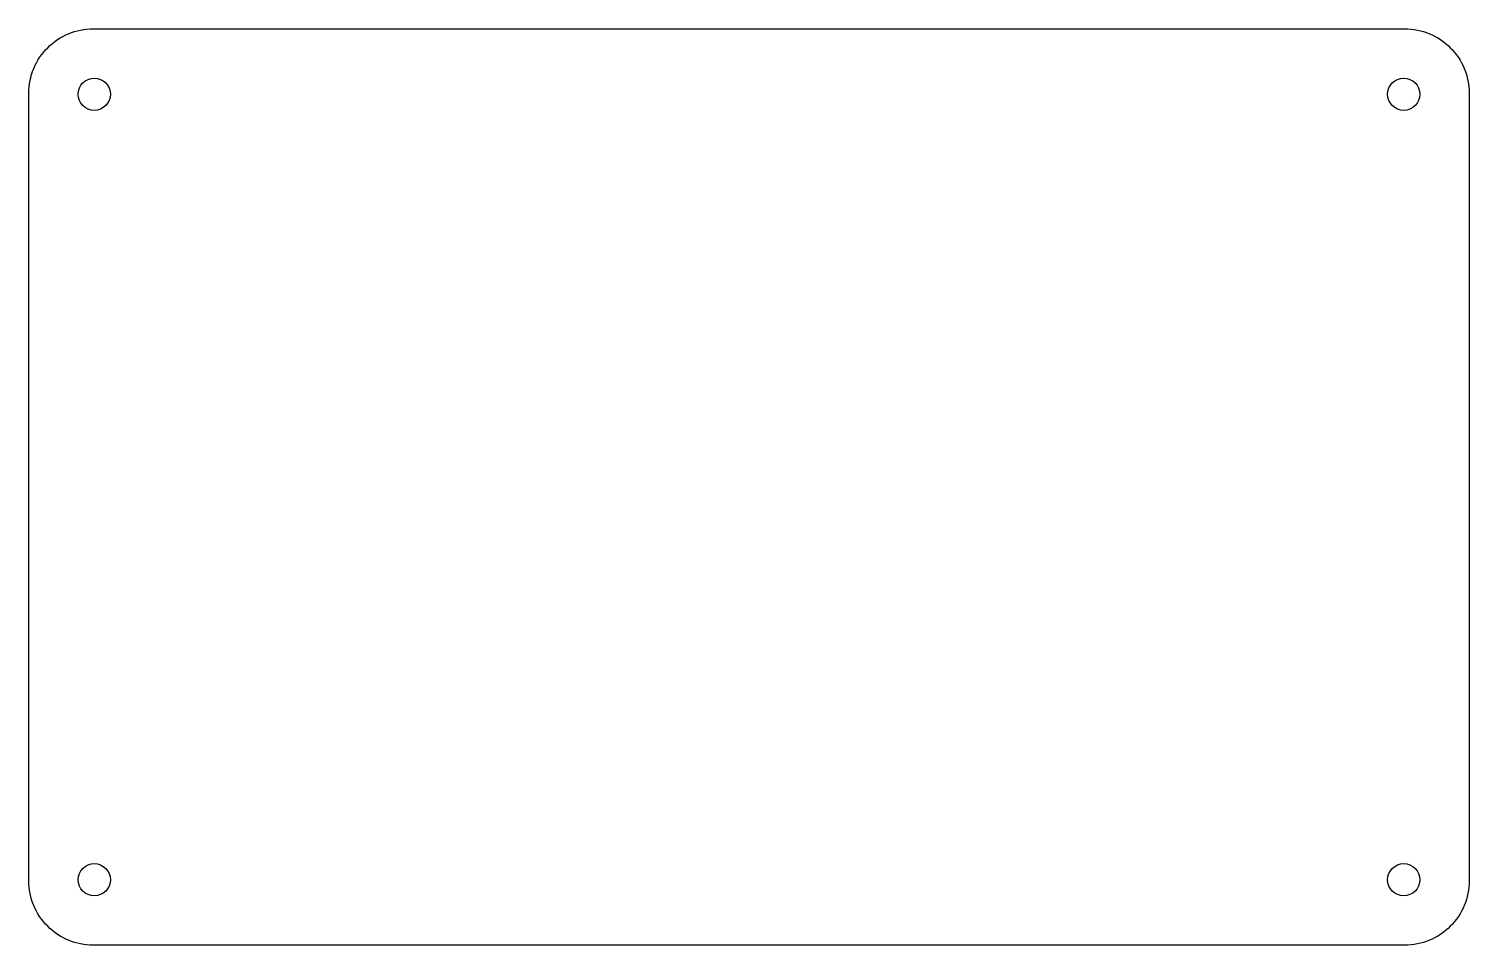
# Model space of a CAD drawing. Header units: millimetres. Extents: x -196 to -84, y 66 to 137.
import ezdxf

# ---------------------------------------------------------------- set-up
doc = ezdxf.new("R2010")
doc.units = ezdxf.units.MM
doc.layers.get('0').update_dxf_attribs({"linetype": 'CONTINUOUS'})

msp = doc.modelspace()

# ---------------------------------------------------------------- linework, layer by layer
msp.add_lwpolyline([(-190.58, 137.16), (-88.82, 137.16, -0.414214), (-83.82, 132.16), (-83.82, 71.04, -0.414214), (-88.82, 66.04), (-190.58, 66.04, -0.414214), (-195.58, 71.04), (-195.58, 132.16, -0.414214)], format="xyb", close=True)
for centre in [(-190.5, 132.08), (-190.5, 132.08), (-88.9, 132.08), (-88.9, 132.08), (-190.5, 71.12), (-190.5, 71.12), (-88.9, 71.12), (-88.9, 71.12)]:
    msp.add_circle(centre, 1.25)

doc.saveas('drawing.dxf')
